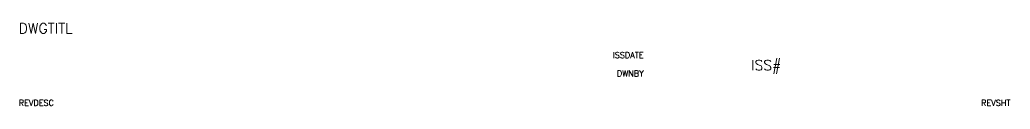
# Model space of a CAD drawing. Header units: inches. Extents: x 1 to 16.1, y 8 to 9.3.
import ezdxf
from ezdxf.enums import TextEntityAlignment as Align

# ---------------------------------------------------------------- set-up
doc = ezdxf.new("R2010")
doc.units = ezdxf.units.IN
doc.header["$MEASUREMENT"] = 0
doc.layers.get('0').update_dxf_attribs({"linetype": 'CONTINUOUS'})
doc.styles.get("Standard").update_dxf_attribs({"font": 'SIMPLEX.SHX'})

msp = doc.modelspace()

# ---------------------------------------------------------------- texts
for tag, text, height, p in [('DWGTITL', '-', 0.156, (0.945, 9.305)), ('REVDESC', 'GENERAL REVISION', 0.09, (0.945, 8.136))]:
    msp.add_attdef(tag, text=text, height=height).set_placement(p, align=Align.TOP_LEFT)
for tag, text, p in [('ISSDATE', 'XX/XX/XX', (10.487, 8.864)), ('REVSHT', '-', (16.088, 8.136))]:
    msp.add_attdef(tag, text=text, height=0.09).set_placement(p, align=Align.TOP_RIGHT)
msp.add_attdef('ISS#', text='XX/XX/XX', height=0.1562).set_placement((12.589, 8.666), align=Align.MIDDLE_RIGHT)
msp.add_attdef('DWNBY', text='ABD', height=0.09).set_placement((10.487, 8.468), align=Align.BOTTOM_RIGHT)

doc.saveas('drawing.dxf')
